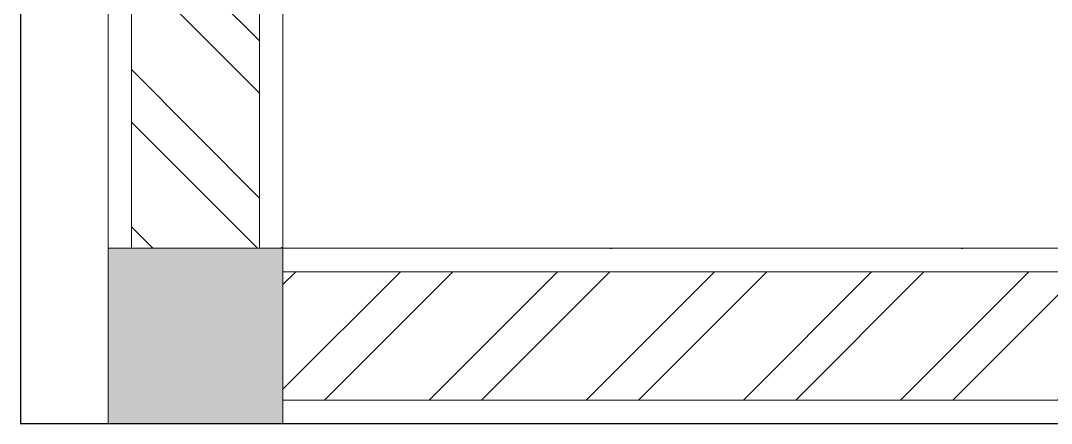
# Model space of a CAD drawing. Header units: millimetres. Extents: x -12161372 to 46643, y -9506984 to 15358.
# Drawn here: x 12309.2 to 12397.6, y 14292.9 to 14327.4 of the extents above; entities that cross this region are included whole.
import ezdxf

# ---------------------------------------------------------------- set-up
doc = ezdxf.new("R2010")
doc.units = ezdxf.units.MM
doc.linetypes.add('ACAD_ISO07W100', pattern=[3, 0, -3])
for name, color, linetype, lineweight in [('arsiran', 202, 'Continuous', 0), ('dinding', 110, 'Continuous', 9), ('kolom', 150, 'Continuous', 13)]:
    doc.layers.add(name, color=color, linetype=linetype, lineweight=lineweight)
doc.layers.add('lahan', color=253, linetype='Continuous', plot=False)
doc.layers.add('lantai', color=9, linetype='Continuous')
pattern_1 = [(45, (-2274.681, -4513.269), (-6.735192, 6.735192), []), (45, (-2270.191, -4513.269), (-6.735192, 6.735192), [])]

# ---------------------------------------------------------------- blocks, each defined once
blk = doc.blocks.new('*U10')
at = {"layer": 'arsiran'}
h = blk.add_hatch(dxfattribs=at)
h.set_pattern_fill('ANSI32', color=256)
h.set_pattern_definition(pattern_1)
h.paths.add_polyline_path([(0, 5.5), (0, -5.5), (270, -5.5), (270, 5.5)])
blk.add_lwpolyline([(0, -5.5), (270, -5.5), (270, 5.5), (0, 5.5)], close=True, dxfattribs=at)
at = {"layer": 'dinding'}
blk.add_lwpolyline([(0, -7.5), (270, -7.5), (270, 7.5), (0, 7.5)], close=True, dxfattribs=at)
blk = doc.blocks.new('*U4')
at = {"layer": 'arsiran'}
h = blk.add_hatch(dxfattribs=at)
h.set_pattern_fill('ANSI32', color=256)
h.set_pattern_definition(pattern_1)
h.paths.add_polyline_path([(0, 5.5), (0, -5.5), (270, -5.5), (270, 5.5)])
blk.add_lwpolyline([(0, -5.5), (270, -5.5), (270, 5.5), (0, 5.5)], close=True, dxfattribs=at)
at = {"layer": 'dinding'}
blk.add_lwpolyline([(0, -7.5), (270, -7.5), (270, 7.5), (0, 7.5)], close=True, dxfattribs=at)

msp = doc.modelspace()

# ---------------------------------------------------------------- hatches: boundary and pattern name
at = {"layer": 'kolom'}
h = msp.add_hatch(color=256, dxfattribs=at)
h.dxf.hatch_style = 1
h.paths.add_polyline_path([(12331.683, 14307.932), (12316.683, 14307.932), (12316.683, 14292.932), (12331.683, 14292.932)])

# ---------------------------------------------------------------- linework, layer by layer
msp.add_line((12331.683, 14307.932), (12331.683, 14292.932), dxfattribs=at)
msp.add_lwpolyline([(12316.683, 14292.932), (12331.683, 14292.932), (12331.683, 14307.932), (12316.683, 14307.932)], close=True, dxfattribs=at)
at = {"layer": 'lahan', "linetype": 'ACAD_ISO07W100', "ltscale": 10}
msp.add_lwpolyline([(12331.589, 14585.301), (12901.683, 14585.301), (12901.683, 14307.924), (12331.589, 14307.924)], close=True, dxfattribs=at)
at = {"layer": 'lantai'}
msp.add_lwpolyline([(12309.183, 14292.932), (13509.183, 14292.932), (13509.183, 15292.932), (12309.183, 15292.932)], close=True, dxfattribs=at)

# ---------------------------------------------------------------- block references
at = {"layer": 'dinding', "rotation": 270}
msp.add_blockref('*U10', (12324.183, 14577.932), dxfattribs=at)
at = {"layer": 'dinding'}
msp.add_blockref('*U4', (12331.683, 14300.432), dxfattribs=at)

doc.saveas('drawing.dxf')
